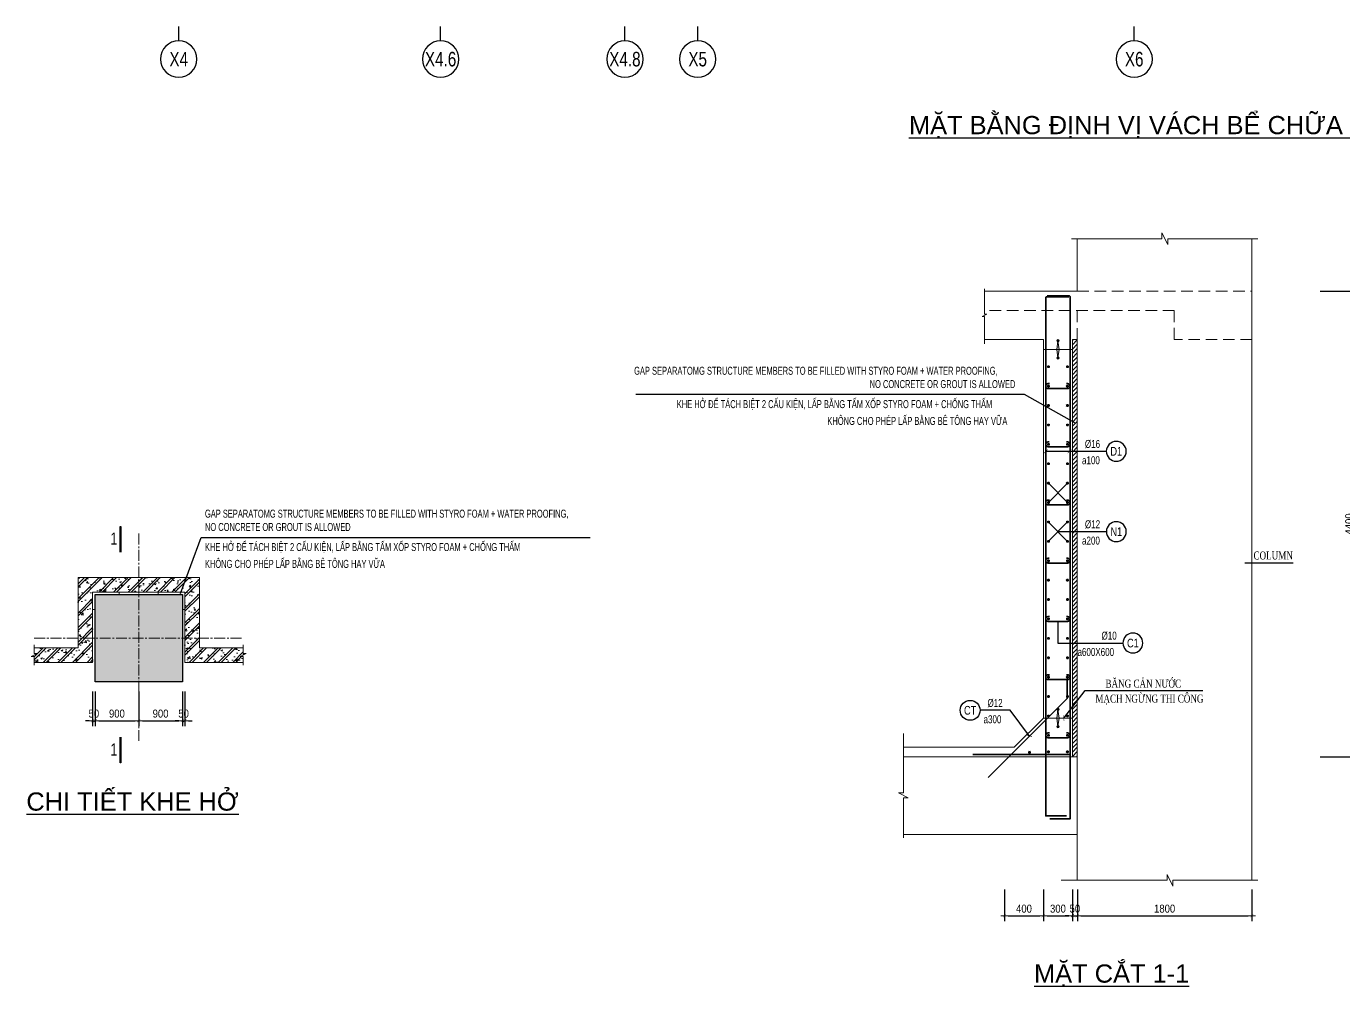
# Model space of a CAD drawing. Extents: x 512210 to 544733856, y -92216 to 2317910607.
# Drawn here: x 703755 to 730915, y -36284 to -16487 of the extents above; entities that cross this region are included whole.
import ezdxf
from ezdxf.enums import TextEntityAlignment as Align

# ---------------------------------------------------------------- set-up
doc = ezdxf.new("R2010")
doc.units = 0
doc.header["$LTSCALE"] = 300
doc.header["$MEASUREMENT"] = 0
for name, pattern in [('CENTER2', [1.125, 0.75, -0.125, 0.125, -0.125]), ('HIDDEN', [0.375, 0.25, -0.125]), ('HIDDEN2', [4.7625, 3.175, -1.5875])]:
    doc.linetypes.add(name, pattern=pattern)
doc.layers.get('0').update_dxf_attribs({"linetype": 'CONTINUOUS'})
doc.layers.get('DEFPOINTS').update_dxf_attribs({"linetype": 'CONTINUOUS'})
for name, color, linetype, lineweight in [('00-TT.Dim', 8, 'CONTINUOUS', 13), ('00-TT.Text', 4, 'CONTINUOUS', 13), ('00-XMT.Dim', 8, 'CONTINUOUS', 13), ('a-Thay', 255, 'CONTINUOUS', 18), ('kata_thep chu', 4, 'CONTINUOUS', 35), ('NDC_S-ANNO', 7, 'CONTINUOUS', 20), ('NDC_S-LEGN', 1, 'CONTINUOUS', 15), ('NDC_S-TEXT-SYMB', 7, 'CONTINUOUS', 20), ('NDC_S_AXIS', 5, 'CENTER2', 15), ('NDC_S_BEAM', 3, 'HIDDEN2', 20), ('NDC_S_DIM', 1, 'CONTINUOUS', 15), ('NDC_S_HATCH COLUMN AND WALL', 251, 'CONTINUOUS', 13), ('NDC_S_HATCH MATERIAL', 8, 'CONTINUOUS', 13), ('NDC_S_HIDDEN', 8, 'HIDDEN2', 20), ('NDC_S_REBAR', 4, 'CONTINUOUS', 35), ('NDC_S_SLAB', 2, 'CONTINUOUS', 18), ('sh', 90, 'CONTINUOUS', 13)]:
    doc.layers.add(name, color=color, linetype=linetype, lineweight=lineweight)
for name, color, linetype in [('A-SYM', 7, 'CONTINUOUS'), ('NDC_S-COLUMN', 4, 'CONTINUOUS'), ('TEXT', 4, 'CONTINUOUS')]:
    doc.layers.add(name, color=color, linetype=linetype)
doc.styles.add('01. TT-Arial-S', font='3t-unicode.shx')
doc.styles.add('02. TT-ArialS', font='3t-unicode.shx', dxfattribs={"width": 0.7})
doc.styles.add('Heerim', font='', dxfattribs={"width": 0.8})
doc.styles.add('NDC_ANNO', font='', dxfattribs={"width": 0.8})
doc.styles.add('NDC_ARIAL', font='arial.ttf', dxfattribs={"width": 0.85})
doc.styles.get("Standard").update_dxf_attribs({"font": 'arial.ttf'})
doc.styles.add('VNARIALH', font='', dxfattribs={"width": 0.75})
doc.styles.add('vntimeh.shx', font='vntimeh.shx', dxfattribs={"width": 0.65})
doc.styles.get('Heerim').set_extended_font_data('Dotum')
doc.styles.get('NDC_ANNO').set_extended_font_data('Dotum')
doc.styles.get('VNARIALH').set_extended_font_data('.VnArialH')
doc.linetypes.add('ZIGZAG', pattern='A,0.0001,-0.2,[131,ltypeshp.shx,S=0.2,R=0,X=-0.2,Y=0],-0.4,[131,ltypeshp.shx,S=0.2,R=180,X=0.2,Y=0],-0.2', length=0.8001)
doc.dimstyles.new('NDC_1-75', dxfattribs={"dimscale": 75, "dimtxt": 2.2, "dimasz": 1, "dimexe": 1.5, "dimexo": 0, "dimgap": 0.8, "dimtad": 1, "dimdec": 0, "dimdsep": 46, "dimtxsty": 'NDC_ARIAL', "dimblk": 'DIMMARK', "dimcen": 49999.938995, "dimdle": 1.5, "dimclrd": 1, "dimclre": 1, "dimclrt": 3, "dimadec": 0, "dimazin": 0, "dimtfac": 1, "dimtdec": 0, "dimtix": 1, "dimtmove": 1, "dimatfit": 3, "dimfxl": 1, "dimarcsym": 0})

# ---------------------------------------------------------------- blocks, each defined once
blk = doc.blocks.new('*U1')
for q in [(0, 0), (0, 2)]:
    blk.add_line((0, 4), q)
blk.add_circle((0, 9), 5)
at = {"style": 'Heerim', "width": 0.8}
blk.add_attdef('NO', text='', height=4, dxfattribs=at).set_placement((-0.01, 9.02), align=Align.MIDDLE_CENTER)
blk = doc.blocks.new('DIMMARK')
at = {"layer": 'NDC_S_DIM', "color": 1}
blk.add_line((-1.5, 0), (1, 0), dxfattribs=at)
at = {"layer": 'NDC_S_DIM', "color": 2, "const_width": 0.1}
blk.add_lwpolyline([(-0.42, -0.42), (0.42, 0.42)], dxfattribs=at)
blk = doc.blocks.new('*D531')
at = {"layer": 'DEFPOINTS', "color": 0, "transparency": 16777216}
for p in [(705122, -30198), (705172, -30198), (705172, -30801)]:
    blk.add_point(p, dxfattribs=at)
at = {"layer": 'NDC_S_DIM', "color": 1, "lineweight": -2, "transparency": 16777216}
for p, q in [((705122, -30198), (705122, -30913)), ((705172, -30198), (705172, -30913)), ((705047, -30801), (704972, -30801)), ((705122, -30801), (705172, -30801)), ((705247, -30801), (705322, -30801))]:
    blk.add_line(p, q, dxfattribs=at)
at = {"layer": 'NDC_S_DIM', "color": 1, "lineweight": -2, "transparency": 16777216, "xscale": 75, "yscale": 75, "zscale": 75}
blk.add_blockref('DIMMARK', (705122, -30801), dxfattribs=at)
at = {"layer": 'NDC_S_DIM', "color": 1, "lineweight": -2, "transparency": 16777216, "xscale": 75, "yscale": 75, "zscale": 75, "rotation": 180}
blk.add_blockref('DIMMARK', (705172, -30801), dxfattribs=at)
at = {"layer": 'NDC_S_DIM', "color": 3, "transparency": 16777216, "insert": (705147, -30656), "char_height": 165, "attachment_point": 5, "style": 'NDC_ARIAL'}
blk.add_mtext('50', dxfattribs=at)
blk = doc.blocks.new('*D532')
at = {"layer": 'DEFPOINTS', "color": 0, "transparency": 16777216}
for p in [(705172, -30198), (706072, -30198), (706072, -30801)]:
    blk.add_point(p, dxfattribs=at)
at = {"layer": 'NDC_S_DIM', "color": 1, "lineweight": -2, "transparency": 16777216}
for p, q in [((705172, -30198), (705172, -30913)), ((706072, -30198), (706072, -30913)), ((705247, -30801), (705997, -30801))]:
    blk.add_line(p, q, dxfattribs=at)
at = {"layer": 'NDC_S_DIM', "color": 1, "lineweight": -2, "transparency": 16777216, "xscale": 75, "yscale": 75, "zscale": 75, "rotation": 180}
blk.add_blockref('DIMMARK', (705172, -30801), dxfattribs=at)
at = {"layer": 'NDC_S_DIM', "color": 1, "lineweight": -2, "transparency": 16777216, "xscale": 75, "yscale": 75, "zscale": 75}
blk.add_blockref('DIMMARK', (706072, -30801), dxfattribs=at)
at = {"layer": 'NDC_S_DIM', "color": 3, "transparency": 16777216, "insert": (705622, -30656), "char_height": 165, "attachment_point": 5, "style": 'NDC_ARIAL'}
blk.add_mtext('900', dxfattribs=at)
blk = doc.blocks.new('*D533')
at = {"layer": 'DEFPOINTS', "color": 0, "transparency": 16777216}
for p in [(706072, -30198), (706972, -30198), (706972, -30801)]:
    blk.add_point(p, dxfattribs=at)
at = {"layer": 'NDC_S_DIM', "color": 1, "lineweight": -2, "transparency": 16777216}
for p, q in [((706072, -30198), (706072, -30913)), ((706972, -30198), (706972, -30913)), ((706147, -30801), (706897, -30801))]:
    blk.add_line(p, q, dxfattribs=at)
at = {"layer": 'NDC_S_DIM', "color": 1, "lineweight": -2, "transparency": 16777216, "xscale": 75, "yscale": 75, "zscale": 75, "rotation": 180}
blk.add_blockref('DIMMARK', (706072, -30801), dxfattribs=at)
at = {"layer": 'NDC_S_DIM', "color": 1, "lineweight": -2, "transparency": 16777216, "xscale": 75, "yscale": 75, "zscale": 75}
blk.add_blockref('DIMMARK', (706972, -30801), dxfattribs=at)
at = {"layer": 'NDC_S_DIM', "color": 3, "transparency": 16777216, "insert": (706522, -30656), "char_height": 165, "attachment_point": 5, "style": 'NDC_ARIAL'}
blk.add_mtext('900', dxfattribs=at)
blk = doc.blocks.new('*D534')
at = {"layer": 'DEFPOINTS', "color": 0, "transparency": 16777216}
for p in [(706972, -30198), (707022, -30198), (707022, -30801)]:
    blk.add_point(p, dxfattribs=at)
at = {"layer": 'NDC_S_DIM', "color": 1, "lineweight": -2, "transparency": 16777216}
for p, q in [((706972, -30198), (706972, -30913)), ((707022, -30198), (707022, -30913)), ((706897, -30801), (706822, -30801)), ((706972, -30801), (707022, -30801)), ((707097, -30801), (707172, -30801))]:
    blk.add_line(p, q, dxfattribs=at)
at = {"layer": 'NDC_S_DIM', "color": 1, "lineweight": -2, "transparency": 16777216, "xscale": 75, "yscale": 75, "zscale": 75}
blk.add_blockref('DIMMARK', (706972, -30801), dxfattribs=at)
at = {"layer": 'NDC_S_DIM', "color": 1, "lineweight": -2, "transparency": 16777216, "xscale": 75, "yscale": 75, "zscale": 75, "rotation": 180}
blk.add_blockref('DIMMARK', (707022, -30801), dxfattribs=at)
at = {"layer": 'NDC_S_DIM', "color": 3, "transparency": 16777216, "insert": (706997, -30656), "char_height": 165, "attachment_point": 5, "style": 'NDC_ARIAL'}
blk.add_mtext('50', dxfattribs=at)
blk = doc.blocks.new('*U660')
at = {"layer": 'NDC_S-ANNO', "linetype": 'ByBlock', "lineweight": -2}
blk.add_line((0, 4.36), (0, -1), dxfattribs=at)
at = {"layer": 'NDC_S-ANNO', "ltscale": 0.005, "const_width": 0.5}
blk.add_lwpolyline([(0, -1), (0, 4.36)], dxfattribs=at)
at = {"layer": 'NDC_S-TEXT-SYMB', "linetype": 'ByBlock', "lineweight": -2, "style": 'NDC_ANNO', "width": 0.8}
blk.add_attdef('DETAIL', text='', height=2.5, dxfattribs=at).set_placement((-0.64, 1.82), align=Align.MIDDLE_RIGHT)
blk = doc.blocks.new('*D685')
at = {"layer": 'DEFPOINTS', "color": 0, "transparency": 16777216}
for p in [(723924, -34279), (724724, -34279), (724724, -34821)]:
    blk.add_point(p, dxfattribs=at)
at = {"layer": 'NDC_S_DIM', "color": 1, "lineweight": -2, "transparency": 16777216}
for p, q in [((723924, -34279), (723924, -34934)), ((724724, -34279), (724724, -34934)), ((723999, -34821), (724649, -34821))]:
    blk.add_line(p, q, dxfattribs=at)
at = {"layer": 'NDC_S_DIM', "color": 1, "lineweight": -2, "transparency": 16777216, "xscale": 75, "yscale": 75, "zscale": 75, "rotation": 180}
blk.add_blockref('DIMMARK', (723924, -34821), dxfattribs=at)
at = {"layer": 'NDC_S_DIM', "color": 1, "lineweight": -2, "transparency": 16777216, "xscale": 75, "yscale": 75, "zscale": 75}
blk.add_blockref('DIMMARK', (724724, -34821), dxfattribs=at)
at = {"layer": 'NDC_S_DIM', "color": 3, "transparency": 16777216, "insert": (724324, -34677), "char_height": 165, "attachment_point": 5, "style": 'NDC_ARIAL'}
blk.add_mtext('400', dxfattribs=at)
blk = doc.blocks.new('*D686')
at = {"layer": 'DEFPOINTS', "color": 0, "transparency": 16777216}
for p in [(724724, -34279), (725324, -34279), (725324, -34821)]:
    blk.add_point(p, dxfattribs=at)
at = {"layer": 'NDC_S_DIM', "color": 1, "lineweight": -2, "transparency": 16777216}
for p, q in [((724724, -34279), (724724, -34934)), ((725324, -34279), (725324, -34934)), ((724799, -34821), (725249, -34821))]:
    blk.add_line(p, q, dxfattribs=at)
at = {"layer": 'NDC_S_DIM', "color": 1, "lineweight": -2, "transparency": 16777216, "xscale": 75, "yscale": 75, "zscale": 75, "rotation": 180}
blk.add_blockref('DIMMARK', (724724, -34821), dxfattribs=at)
at = {"layer": 'NDC_S_DIM', "color": 1, "lineweight": -2, "transparency": 16777216, "xscale": 75, "yscale": 75, "zscale": 75}
blk.add_blockref('DIMMARK', (725324, -34821), dxfattribs=at)
at = {"layer": 'NDC_S_DIM', "color": 3, "transparency": 16777216, "insert": (725024, -34677), "char_height": 165, "attachment_point": 5, "style": 'NDC_ARIAL'}
blk.add_mtext('300', dxfattribs=at)
blk = doc.blocks.new('*D687')
at = {"layer": 'DEFPOINTS', "color": 0, "transparency": 16777216}
for p in [(725324, -34279), (725424, -34279), (725424, -34821)]:
    blk.add_point(p, dxfattribs=at)
at = {"layer": 'NDC_S_DIM', "color": 1, "lineweight": -2, "transparency": 16777216}
for p, q in [((725324, -34279), (725324, -34934)), ((725424, -34279), (725424, -34934)), ((725249, -34821), (725174, -34821)), ((725324, -34821), (725424, -34821)), ((725499, -34821), (725574, -34821))]:
    blk.add_line(p, q, dxfattribs=at)
at = {"layer": 'NDC_S_DIM', "color": 1, "lineweight": -2, "transparency": 16777216, "xscale": 75, "yscale": 75, "zscale": 75}
blk.add_blockref('DIMMARK', (725324, -34821), dxfattribs=at)
at = {"layer": 'NDC_S_DIM', "color": 1, "lineweight": -2, "transparency": 16777216, "xscale": 75, "yscale": 75, "zscale": 75, "rotation": 180}
blk.add_blockref('DIMMARK', (725424, -34821), dxfattribs=at)
at = {"layer": 'NDC_S_DIM', "color": 3, "transparency": 16777216, "insert": (725374, -34677), "char_height": 165, "attachment_point": 5, "style": 'NDC_ARIAL'}
blk.add_mtext('50', dxfattribs=at)
blk = doc.blocks.new('*D688')
at = {"layer": 'DEFPOINTS', "color": 0, "transparency": 16777216}
for p in [(725424, -34279), (729024, -34279), (729024, -34821)]:
    blk.add_point(p, dxfattribs=at)
at = {"layer": 'NDC_S_DIM', "color": 1, "lineweight": -2, "transparency": 16777216}
for p, q in [((725424, -34279), (725424, -34934)), ((729024, -34279), (729024, -34934)), ((725499, -34821), (728949, -34821))]:
    blk.add_line(p, q, dxfattribs=at)
at = {"layer": 'NDC_S_DIM', "color": 1, "lineweight": -2, "transparency": 16777216, "xscale": 75, "yscale": 75, "zscale": 75, "rotation": 180}
blk.add_blockref('DIMMARK', (725424, -34821), dxfattribs=at)
at = {"layer": 'NDC_S_DIM', "color": 1, "lineweight": -2, "transparency": 16777216, "xscale": 75, "yscale": 75, "zscale": 75}
blk.add_blockref('DIMMARK', (729024, -34821), dxfattribs=at)
at = {"layer": 'NDC_S_DIM', "color": 3, "transparency": 16777216, "insert": (727224, -34677), "char_height": 165, "attachment_point": 5, "style": 'NDC_ARIAL'}
blk.add_mtext('1800', dxfattribs=at)
blk = doc.blocks.new('*D1146')
at = {"layer": 'DEFPOINTS', "color": 0, "transparency": 16777216}
for p in [(730433, -21946), (730433, -31546), (731174, -31546)]:
    blk.add_point(p, dxfattribs=at)
at = {"layer": 'NDC_S_DIM', "color": 1, "lineweight": -2, "transparency": 16777216}
for p, q in [((730433, -21946), (731286, -21946)), ((731174, -22021), (731174, -31471)), ((730433, -31546), (731286, -31546))]:
    blk.add_line(p, q, dxfattribs=at)
at = {"layer": 'NDC_S_DIM', "color": 1, "lineweight": -2, "transparency": 16777216, "xscale": 75, "yscale": 75, "zscale": 75}
for p, rotation in [((731174, -21946), 90), ((731174, -31546), 270)]:
    blk.add_blockref('DIMMARK', p, dxfattribs=dict(at, rotation=rotation))
at = {"layer": 'NDC_S_DIM', "color": 3, "transparency": 16777216, "insert": (731030, -26746), "char_height": 165, "attachment_point": 5, "rotation": 90, "style": 'NDC_ARIAL'}
blk.add_mtext('4400', dxfattribs=at)
blk = doc.blocks.new('kata_block_THEP')
at = {"layer": 'kata_thep chu', "color": 0}
for p, q in [((-0.5, 0), (0.5, 0)), ((-0.35, 0.35), (0.35, -0.35)), ((0.35, 0.35), (-0.35, -0.35)), ((0, 0.5), (0, -0.5))]:
    blk.add_line(p, q, dxfattribs=at)
at = {"layer": 'kata_thep chu', "color": 0, "const_width": 0.0833}
blk.add_lwpolyline([(-0.5, 0, 1), (0.5, 0, 1), (-0.5, 0, 1)], format="xyb", dxfattribs=at)
blk = doc.blocks.new('SIKA')
at = {"layer": '00-XMT.Dim'}
h = blk.add_hatch(color=7, dxfattribs=at)
edge = h.paths.add_edge_path()
edge.add_arc((902400, 306254), 27.5, 0, 360)
blk.add_hatch(color=7, dxfattribs=at).paths.add_polyline_path([(902372, 306053), (902400, 306254), (902428, 306053), (902400, 305851)])
h = blk.add_hatch(color=7, dxfattribs=at)
edge = h.paths.add_edge_path()
edge.add_arc((902400, 305851), 27.5, 0, 360)
at = {"layer": '00-XMT.Dim', "color": 7}
blk.add_lwpolyline([(902372, 306053), (902400, 306254), (902428, 306053), (902400, 305851)], close=True, dxfattribs=at)
for centre in [(902400, 306254), (902400, 305851)]:
    blk.add_circle(centre, 27.5, dxfattribs=at)
blk = doc.blocks.new('00-3T-Reinforcement')
at = {"color": 8}
blk.add_circle((-2.5, 0), 2.5, dxfattribs=at)
at = {"layer": '00-TT.Text', "color": 7, "style": 'VNARIALH', "width": 0.75}
blk.add_attdef('SH', text='', height=2.2, dxfattribs=at).set_placement((-2.5, 0), align=Align.MIDDLE)
at = {"layer": 'sh', "style": '01. TT-Arial-S', "width": 0.75}
for tag, p in [('DK', (0.56, 0.85)), ('KC', (0.56, -2.97))]:
    blk.add_attdef(tag, p, '', height=2, dxfattribs=at)

msp = doc.modelspace()

# ---------------------------------------------------------------- hatches: boundary and pattern name
at = {"layer": 'NDC_S_HATCH COLUMN AND WALL'}
msp.add_hatch(color=256, dxfattribs=at).paths.add_polyline_path([(705171.5, -28199.4), (706971.5, -28199.4), (706971.5, -29999.4), (705171.5, -29999.4)])
at = {"layer": 'NDC_S_HATCH MATERIAL'}
h = msp.add_hatch(dxfattribs=at)
h.set_pattern_fill('ANSI31', color=256, scale=500)
h.set_pattern_definition([(45, (5777.83, 22490.6), (-44.194174, 44.194174), [])])
h.paths.add_polyline_path([(725323.7, -31546.4), (725423.7, -31546.4), (725423.7, -22946.4), (725323.7, -22946.4)])
h = msp.add_hatch(dxfattribs=at)
h.set_pattern_fill('BT-01', color=256, scale=50, pattern_type=2)
h.set_pattern_definition([(50, (47076, 0), (358.63009, -31.37607), [37.5, -412.5]), (355, (47076, 0), (-69.37567, 376.09607), [30, -330]), (100.4514, (47105.9, -2.6), (289.25469, 344.71977), [31.8701, -350.57106]), (46.1842, (47076, 100), (533.62052, -82.7595), [56.25, -618.75]), (96.6356, (47120.5, 93.1), (467.33135, 487.05894), [47.80514, -525.8565]), (351.1842, (47076, 100), (467.33097, 487.0593), [45, -495]), (21, (47126, 75), (298.45353, -201.30945), [37.5, -412.5]), (326, (47126, 75), (121.65767, 362.57502), [30, -330]), (71.4514, (47150.9, 58.22), (420.11131, 161.26525), [31.8701, -350.57106]), (37.5, (47076.01, 0), (6.079928, 166.446927), [0, -326, 0, -335, 0, -331.25]), (7.5, (47076.01, 0), (131.53477, 197.205856), [0, -191, 0, -318.5, 0, -126.25]), (327.5, (46964.51, 0), (266.911218, -11.277436), [0, -125, 0, -390, 0, -517.5]), (317.5, (46914.51, 0), (291.593085, 50.05249), [0, -162.5, 0, -259, 0, -367.5]), (45, (47076.01, 0), (-150.26019, 150.26019), []), (45, (47076.01, 61.25), (-150.26019, 150.26019), [])])
h.paths.add_polyline_path([(705121.5, -28149.4), (707021.5, -28149.4), (707021.5, -29599.4), (708226, -29599.4), (708226, -29479.4), (708166, -29479.4), (708286, -29419.4), (708226, -29419.4), (708226, -29299.4), (707321.5, -29299.4), (707321.5, -27849.4), (704821.5, -27849.4), (704821.5, -29299.4), (703917, -29299.4), (703917, -29419.4), (703977, -29419.4), (703857, -29479.4), (703917, -29479.4), (703917, -29599.4), (705121.5, -29599.4)])

# ---------------------------------------------------------------- linework, layer by layer
at = {"layer": 'a-Thay', "linetype": 'ZIGZAG', "ltscale": 0.5, "flags": 128}
for points in [[(724723.7, -23147.1), (725323.7, -23147.1)], [(724723.7, -23147.1), (725323.7, -23147.1)], [(724723.7, -30747.1), (725323.7, -30747.1)]]:
    msp.add_lwpolyline(points, dxfattribs=at)
at = {"layer": 'NDC_S-COLUMN'}
msp.add_lwpolyline([(705171.5, -28199.4), (706971.5, -28199.4), (706971.5, -29999.4), (705171.5, -29999.4)], close=True, dxfattribs=at)
at = {"layer": 'NDC_S_AXIS'}
for points in [[(706071.5, -26944.9), (706071.5, -31253.9)], [(703917, -29099.4), (708226, -29099.4)]]:
    msp.add_lwpolyline(points, dxfattribs=at)
at = {"layer": 'NDC_S_BEAM', "ltscale": 0.2}
for points in [[(705671.5, -28199.4), (705671.5, -28149.4)], [(706471.5, -28199.4), (706471.5, -28149.4)], [(706471.5, -28199.4), (706471.5, -28149.4)], [(705121.5, -28505.9), (705171.5, -28505.9)], [(707021.5, -28505.9), (706971.5, -28505.9)], [(707021.5, -28505.9), (706971.5, -28505.9)]]:
    msp.add_lwpolyline(points, dxfattribs=at)
at = {"layer": 'NDC_S_DIM'}
for points in [[(725303.7, -20864.5), (727168.6, -20864.5), (727168.6, -20744.5), (727288.6, -20984.5), (727288.6, -20864.5), (729143.7, -20864.5)], [(723507.7, -23034.4), (723507.7, -22471.7), (723459.7, -22471.7), (723555.7, -22423.7), (723507.7, -22423.7), (723507.7, -21898.4)], [(703917, -29659.4), (703917, -29479.4), (703857, -29479.4), (703977, -29419.4), (703917, -29419.4), (703917, -29239.4)], [(708226, -29659.4), (708226, -29479.4), (708166, -29479.4), (708286, -29419.4), (708226, -29419.4), (708226, -29239.4)], [(721837.1, -31066.2), (721837.1, -32290.2), (721737.1, -32290.2), (721937.1, -32390.2), (721837.1, -32390.2), (721837.1, -33219)], [(725088.9, -34091.9), (727274.4, -34091.9), (727274.4, -33971.9), (727394.4, -34211.9), (727394.4, -34091.9), (729143.7, -34091.9)]]:
    msp.add_lwpolyline(points, dxfattribs=at)
at = {"layer": 'NDC_S_HATCH MATERIAL'}
msp.add_line((725323.7, -31546.4), (721837.1, -31546.4), dxfattribs=at)
at = {"layer": 'NDC_S_HIDDEN', "ltscale": 0.25}
for p, q in [((725423.7, -21946.4), (729023.7, -21946.4)), ((727423.7, -22346.4), (723507.7, -22346.4)), ((725423.7, -22946.4), (725423.7, -22346.4)), ((727423.7, -22346.4), (727423.7, -22946.4)), ((729023.7, -22946.4), (727423.7, -22946.4))]:
    msp.add_line(p, q, dxfattribs=at)
at = {"layer": 'NDC_S_REBAR'}
for points in [[(725199.2, -32765.2), (724773.7, -32765.2), (724773.7, -22079.4, -0.4142136), (724788.7, -22064.4), (725246.8, -22064.4)], [(724803, -22044.4), (725258.7, -22044.4, -0.4142136), (725273.7, -22059.4), (725273.7, -32827.2), (724854.8, -32827.2)], [(724849.5, -23853.4), (724824.3, -23853.4, 1), (724824.3, -23954.6), (725223.1, -23954.6, 1), (725223.1, -23853.4), (725200.9, -23853.4)], [(724843.6, -25053.4), (724824.3, -25053.4, 1), (724824.3, -25154.6), (725223.1, -25154.6, 1), (725223.1, -25053.4), (725200.9, -25053.4)], [(724848, -26253.4), (724824.3, -26253.4, 1), (724824.3, -26354.6), (725223.1, -26354.6, 1), (725223.1, -26253.4), (725200.9, -26253.4)], [(724841, -27453.4), (724824.3, -27453.4, 1), (724824.3, -27554.6), (725223.1, -27554.6, 1), (725223.1, -27453.4), (725200.9, -27453.4)], [(724849.4, -28653.4), (724824.3, -28653.4, 1), (724824.3, -28754.6), (725223.1, -28754.6, 1), (725223.1, -28653.4), (725200.9, -28653.4)], [(724849.4, -29853.4), (724824.3, -29853.4, 1), (724824.3, -29954.6), (725223.1, -29954.6, 1), (725223.1, -29853.4), (725200.9, -29853.4)], [(724848.3, -31053.4), (724824.3, -31053.4, 1), (724824.3, -31154.6), (725223.1, -31154.6, 1), (725223.1, -31053.4), (725200.9, -31053.4)]]:
    msp.add_lwpolyline(points, format="xyb", dxfattribs=at)
for points in [[(725213.7, -29942.4), (725213.7, -30342.4), (724118.5, -31436.4), (723583.9, -31970.4)], [(723271.3, -31496.4), (725273.7, -31496.4)]]:
    msp.add_lwpolyline(points, dxfattribs=at)
at = {"layer": 'NDC_S_SLAB'}
for p, q in [((725423.7, -21946.4), (725423.7, -20864.5)), ((729023.7, -34091.9), (729023.7, -20864.5)), ((725423.7, -21946.4), (723507.7, -21946.4)), ((724723.7, -22946.4), (723507.7, -22946.4)), ((724723.7, -30747.1), (724723.7, -22946.4)), ((725323.7, -31546.4), (725323.7, -22946.4)), ((725323.7, -22946.4), (725423.7, -22946.4)), ((725423.7, -34091.9), (725423.7, -22946.4)), ((724123.7, -31346.4), (724723.7, -30747.1)), ((725323.7, -31546.4), (725423.7, -31546.4)), ((725423.7, -33146.4), (721837.1, -33146.4))]:
    msp.add_line(p, q, dxfattribs=at)
for points in [[(703917, -29299.4), (704821.5, -29299.4), (704821.5, -27849.4), (707321.5, -27849.4), (707321.5, -29299.4), (708226, -29299.4)], [(703917, -29599.4), (705121.5, -29599.4), (705121.5, -28149.4), (707021.5, -28149.4), (707021.5, -29599.4), (708226, -29599.4)], [(724123.7, -31346.4), (721837.1, -31346.4)]]:
    msp.add_lwpolyline(points, dxfattribs=at)

# ---------------------------------------------------------------- block references
ref = msp.add_blockref('00-3T-Reinforcement', (726021.2, -25247.8), dxfattribs=dict(xscale=-82.13412979035638, yscale=82.13412978546694, zscale=82.13412978550095))
ref.add_attrib('KC', 'a100', (725520.4, -25514.8), dxfattribs={"layer": 'sh', "height": 165, "style": '01. TT-Arial-S', "width": 0.75})
ref.add_attrib('DK', '%%c16', (725580.1, -25178.4), dxfattribs={"layer": 'sh', "height": 165, "style": '01. TT-Arial-S', "width": 0.75})
ref.add_attrib('SH', 'D1', dxfattribs={"layer": '00-TT.Text', "color": 7, "height": 180.7, "style": 'VNARIALH', "width": 0.75}).set_placement((726226.6, -25247.8), align=Align.MIDDLE)
ref = msp.add_blockref('00-3T-Reinforcement', (726021.8, -26904.1), dxfattribs=dict(xscale=-82.13412979035638, yscale=82.13412978546694, zscale=82.13412978550095))
ref.add_attrib('KC', 'a200', (725521, -27171.1), dxfattribs={"layer": 'sh', "height": 165, "style": '01. TT-Arial-S', "width": 0.75})
ref.add_attrib('DK', '%%c12', (725580.7, -26834.7), dxfattribs={"layer": 'sh', "height": 165, "style": '01. TT-Arial-S', "width": 0.75})
ref.add_attrib('SH', 'N1', dxfattribs={"layer": '00-TT.Text', "color": 7, "height": 180.7, "style": 'VNARIALH', "width": 0.75}).set_placement((726227.1, -26904.1), align=Align.MIDDLE)
ref = msp.add_blockref('00-3T-Reinforcement', (726364.1, -29200.4), dxfattribs=dict(xscale=-82.13412979035638, yscale=82.13412978546694, zscale=82.13412978550095))
ref.add_attrib('KC', 'a600X600', (725427.3, -29467.4), dxfattribs={"layer": 'sh', "height": 165, "style": '01. TT-Arial-S', "width": 0.75})
ref.add_attrib('DK', '%%c10', (725922.9, -29130.9), dxfattribs={"layer": 'sh', "height": 165, "style": '01. TT-Arial-S', "width": 0.75})
ref.add_attrib('SH', 'C1', dxfattribs={"layer": '00-TT.Text', "color": 7, "height": 180.7, "style": 'VNARIALH', "width": 0.75}).set_placement((726569.4, -29200.4), align=Align.MIDDLE)
ref = msp.add_blockref('00-3T-Reinforcement', (723419.1, -30587.7), dxfattribs=dict(xscale=82.13412979035638, yscale=82.13412979035638, zscale=82.13412979035638))
ref.add_attrib('KC', 'a300', (723489.7, -30854.7), dxfattribs={"layer": 'sh', "height": 165, "style": '01. TT-Arial-S', "width": 0.75})
ref.add_attrib('DK', '%%c12', (723571.5, -30518.2), dxfattribs={"layer": 'sh', "height": 165, "style": '01. TT-Arial-S', "width": 0.75})
ref.add_attrib('SH', 'CT', dxfattribs={"layer": '00-TT.Text', "color": 7, "height": 180.7, "style": 'VNARIALH', "width": 0.75}).set_placement((723213.8, -30587.7), align=Align.MIDDLE)
at = {"layer": '00-XMT.Dim', "color": 7, "xscale": 0.8775311545468867, "yscale": 0.8775311545468867, "zscale": 0.8775311545468867}
for p in [(-66860.4, -291717.8), (-66860.4, -299317.8)]:
    msp.add_blockref('SIKA', p, dxfattribs=at)
at = {"layer": 'A-SYM'}
ref = msp.add_blockref('*U1', (706896.5, -16487.5), dxfattribs=dict(at, xscale=-75, yscale=75, zscale=75, rotation=180))
ref.add_attrib('NO', 'X4', dxfattribs={"layer": '0', "height": 300, "style": 'Heerim', "width": 0.8}).set_placement((706896, -17163.4), align=Align.MIDDLE_CENTER)
ref = msp.add_blockref('*U1', (712296.5, -16487.5), dxfattribs=dict(at, xscale=-75, yscale=75, zscale=75, rotation=180))
ref.add_attrib('NO', 'X4.6', dxfattribs={"layer": '0', "height": 300, "style": 'Heerim', "width": 0.8}).set_placement((712296, -17163.4), align=Align.MIDDLE_CENTER)
ref = msp.add_blockref('*U1', (716096.5, -16487.5), dxfattribs=dict(at, xscale=-75, yscale=75, zscale=75, rotation=180))
ref.add_attrib('NO', 'X4.8', dxfattribs={"layer": '0', "height": 300, "style": 'Heerim', "width": 0.8}).set_placement((716096, -17163.4), align=Align.MIDDLE_CENTER)
ref = msp.add_blockref('*U1', (717596.5, -16487.5), dxfattribs=dict(at, xscale=-75, yscale=75, zscale=75, rotation=180))
ref.add_attrib('NO', 'X5', dxfattribs={"layer": '0', "height": 300, "style": 'Heerim', "width": 0.8}).set_placement((717596, -17163.4), align=Align.MIDDLE_CENTER)
ref = msp.add_blockref('*U1', (726596.5, -16487.5), dxfattribs=dict(at, xscale=-75, yscale=75, zscale=75, rotation=180))
ref.add_attrib('NO', 'X6', dxfattribs={"layer": '0', "height": 300, "style": 'Heerim', "width": 0.8}).set_placement((726596, -17163.4), align=Align.MIDDLE_CENTER)
at = {"layer": 'NDC_S-LEGN', "xscale": 100, "yscale": 100, "zscale": 100}
for p in [(705696.4, -27228.9), (705696.4, -31576.6)]:
    msp.add_blockref('*U660', p, dxfattribs=at).add_auto_attribs({'DETAIL': '1'})
at = {"layer": 'NDC_S_REBAR', "yscale": 51.60959999985062, "zscale": 51.60959999985062, "rotation": 180}
for p, xscale in [((724828.3, -23504.4), -51.60959999985062), ((725219.7, -23504.4), 51.60959999985062), ((724828.3, -23904.4), -51.60959999985062), ((725219.7, -23904.4), 51.60959999985062), ((724828.3, -24304.4), -51.60959999985062), ((725219.7, -24304.4), 51.60959999985062), ((724828.3, -24704.4), -51.60959999985062), ((725219.7, -24704.4), 51.60959999985062), ((724828.3, -25104.4), -51.60959999985062), ((725219.7, -25104.4), 51.60959999985062), ((724828.3, -25504.4), -51.60959999985062), ((725219.7, -25504.4), 51.60959999985062), ((724828.3, -25904.4), -51.60959999985062), ((725219.7, -25904.4), 51.60959999985062), ((724828.3, -26304.4), -51.60959999985062), ((725219.7, -26304.4), 51.60959999985062), ((724828.3, -26704.4), -51.60959999985062), ((725219.7, -26704.4), 51.60959999985062), ((724828.3, -27104.4), -51.60959999985062), ((725219.7, -27104.4), 51.60959999985062), ((724828.3, -27504.4), -51.60959999985062), ((725219.7, -27504.4), 51.60959999985062), ((724828.3, -27904.4), -51.60959999985062), ((725219.7, -27904.4), 51.60959999985062), ((724828.3, -28304.4), -51.60959999985062), ((725219.7, -28304.4), 51.60959999985062), ((724828.3, -28704.4), -51.60959999985062), ((725219.7, -28704.4), 51.60959999985062), ((724828.3, -29104.4), -51.60959999985062), ((725219.7, -29104.4), 51.60959999985062), ((724828.3, -29504.4), -51.60959999985062), ((725219.7, -29504.4), 51.60959999985062), ((724828.3, -29904.4), -51.60959999985062), ((725219.7, -29904.4), 51.60959999985062), ((724828.3, -30304.4), -51.60959999985062), ((725219.7, -30304.4), 51.60959999985062), ((724828.3, -30704.4), -51.60959999985062), ((725219.7, -30704.4), 51.60959999985062), ((724828.3, -31104.4), -51.60959999985062), ((725219.7, -31104.4), 51.60959999985062), ((724436.9, -31454.4), -51.60959999985062), ((724828.3, -31443.7), -51.60959999985062), ((725219.7, -31443.7), 51.60959999985062)]:
    msp.add_blockref('kata_block_THEP', p, dxfattribs=dict(at, xscale=xscale))

# ---------------------------------------------------------------- texts
at = {"linetype": 'HIDDEN'}
for s, p in [('%%UMẶT BẰNG ĐỊNH VỊ VÁCH BỂ CHỮA CHÁY', (721952.7, -18710.6)), ('%%UCHI TIẾT KHE HỞ', (703754.6, -32655.6)), ('%%UMẶT CẮT 1-1', (724530.8, -36201.5))]:
    msp.add_text(s, height=375, dxfattribs=at).set_placement(p)
at = {"layer": '00-TT.Dim', "color": 90, "style": '02. TT-ArialS', "width": 0.7}
for s, p in [('GAP SEPARATOMG STRUCTURE MEMBERS TO BE FILLED WITH STYRO FOAM + WATER PROOFING,', (716285.5, -23670)), ('NO CONCRETE OR GROUT IS ALLOWED', (721142, -23944.4)), ('KHE HỞ ĐỂ TÁCH BIỆT 2 CẤU KIỆN, LẤP BẰNG TẤM XỐP STYRO FOAM + CHỐNG THẤM', (717165.5, -24357.8)), ('KHÔNG CHO PHÉP LẤP BẰNG BÊ TÔNG HAY VỮA', (720270.3, -24704.7)), ('GAP SEPARATOMG STRUCTURE MEMBERS TO BE FILLED WITH STYRO FOAM + WATER PROOFING,', (707437.2, -26616.3)), ('NO CONCRETE OR GROUT IS ALLOWED', (707437.2, -26890.7)), ('KHE HỞ ĐỂ TÁCH BIỆT 2 CẤU KIỆN, LẤP BẰNG TẤM XỐP STYRO FOAM + CHỐNG THẤM', (707437.2, -27304.2)), ('KHÔNG CHO PHÉP LẤP BẰNG BÊ TÔNG HAY VỮA', (707437.2, -27651.1))]:
    msp.add_text(s, height=165, dxfattribs=at).set_placement(p)
at = {"layer": 'TEXT', "color": 3, "style": 'vntimeh.shx', "width": 0.75}
for s, p in [('COLUMN', (729866.8, -27478.2)), ('b¨ng c¶n n\xadíc', (727562.1, -30119.8)), ('m¹ch ngõng thi c«ng', (728023.5, -30428.8))]:
    msp.add_text(s, height=165, dxfattribs=at).set_placement(p, align=Align.RIGHT)

# ---------------------------------------------------------------- dimensions: what is measured, and where the dimension line sits
at = {"layer": 'NDC_S_DIM'}
dim = msp.add_linear_dim(base=(731173.9, -31546.4), p1=(730433.3, -21946.4), p2=(730433.3, -31546.4), angle=90, text='4400', dimstyle='NDC_1-75', override={"dimlfac": 0.5}, dxfattribs=at)
dim.commit()
dim.dimension.update_dxf_attribs({"geometry": '*D1146', "text_midpoint": (731029.6, -26746.4)})
for base, p1, p2, picture, middle in [((705171.5, -30800.7), (705121.5, -30198.1), (705171.5, -30198.1), '*D531', (705146.5, -30656.5)), ((706071.5, -30800.7), (705171.5, -30198.1), (706071.5, -30198.1), '*D532', (705621.5, -30656.5)), ((706971.5, -30800.7), (706071.5, -30198.1), (706971.5, -30198.1), '*D533', (706521.5, -30656.5)), ((707021.5, -30800.7), (706971.5, -30198.1), (707021.5, -30198.1), '*D534', (706996.5, -30656.5))]:
    dim = msp.add_linear_dim(base=base, p1=p1, p2=p2, dimstyle='NDC_1-75', dxfattribs=at)
    dim.commit()
    dim.dimension.update_dxf_attribs({"geometry": picture, "text_midpoint": middle})
for base, p1, p2, picture, middle in [((724723.7, -34821.1), (723923.7, -34278.7), (724723.7, -34278.7), '*D685', (724323.7, -34676.8)), ((725323.7, -34821.1), (724723.7, -34278.7), (725323.7, -34278.7), '*D686', (725023.7, -34676.8)), ((725423.7, -34821.1), (725323.7, -34278.7), (725423.7, -34278.7), '*D687', (725373.7, -34676.8)), ((729023.7, -34821.1), (725423.7, -34278.7), (729023.7, -34278.7), '*D688', (727223.7, -34676.8))]:
    dim = msp.add_linear_dim(base=base, p1=p1, p2=p2, dimstyle='NDC_1-75', override={"dimlfac": 0.5}, dxfattribs=at)
    dim.commit()
    dim.dimension.update_dxf_attribs({"geometry": picture, "text_midpoint": middle})

# ---------------------------------------------------------------- leaders
for points, override in [([(725374.4, -24659.1), (724337.7, -24077.8), (716319.5, -24077.8)], {"dimlfac": 0.5}), ([(724773.7, -25247.8), (725418.4, -25247.8), (726021.2, -25247.8)], {"dimlfac": 0.5, "dimldrblk": 'ARCHTICK'}), ([(725262.3, -25247.8), (725418.4, -25247.8), (726021.2, -25247.8)], {"dimlfac": 0.5, "dimldrblk": 'ARCHTICK'}), ([(725223.1, -25904), (724828.3, -26304.4)], {"dimlfac": 0.5}), ([(724828.3, -26304.4), (725223.1, -25904)], {"dimlfac": 0.5}), ([(724828.3, -25904.4), (725223.1, -26304)], {"dimlfac": 0.5}), ([(725223.1, -26304), (724828.3, -25904.4)], {"dimlfac": 0.5}), ([(724824.9, -26704), (725219.7, -27104.4)], {"dimlfac": 0.5}), ([(725219.7, -27104.4), (724824.9, -26704)], {"dimlfac": 0.5}), ([(725219.7, -26704.4), (724824.9, -27104)], {"dimlfac": 0.5}), ([(724824.9, -27104), (725219.7, -26704.4)], {"dimlfac": 0.5}), ([(706930.1, -28177.5), (707360.1, -27024.1), (715378.2, -27024.1)], {"dimlfac": 0.5}), ([(725022.3, -26904.1), (725427.8, -26904.1), (726021.8, -26904.1)], {"dimlfac": 0.5}), ([(728876.7, -27545.9), (729282.3, -27545.9), (729876.3, -27545.9)], {"dimlfac": 0.5}), ([(725023.7, -28754.6), (725023.7, -29200.4), (726364.1, -29200.4)], {"dimlfac": 0.5}), ([(725142.5, -30747.1), (725583, -30180.3), (728014.1, -30180.3)], {"dimlfac": 0.5, "dimldrblk": 'ARCHTICK'}), ([(724436.7, -31118.5), (724039.6, -30587.7), (723419.1, -30587.7)], {"dimgap": 0.8, "dimtad": 0, "dimldrblk": 'ARCHTICK'})]:
    msp.add_leader(points, dimstyle='NDC_1-75', override=override, dxfattribs=at)

doc.saveas('drawing.dxf')
